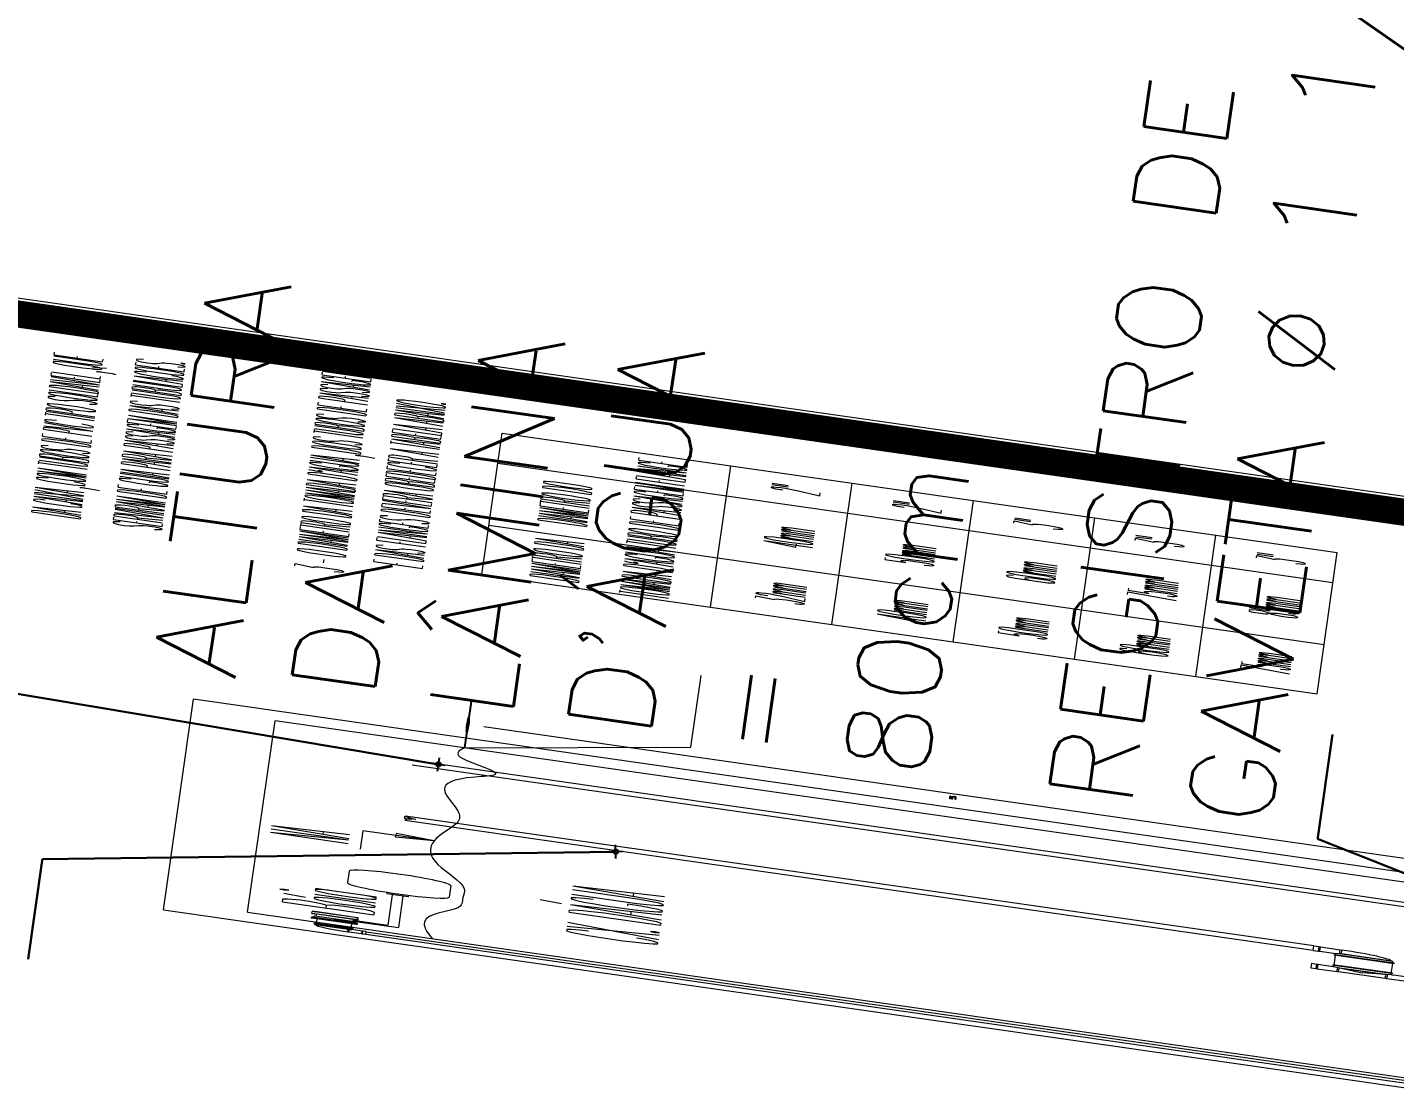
# Model space of a CAD drawing. Header units: millimetres. Extents: x -361192058 to 101130107379, y -14071650034 to 19218552450.
# Drawn here: x -137894.2 to -137594.1, y 42337.9 to 42570.2 of the extents above; entities that cross this region are included whole.
import ezdxf
from ezdxf.enums import TextEntityAlignment as Align

# ---------------------------------------------------------------- set-up
doc = ezdxf.new("R2010")
doc.units = ezdxf.units.MM
doc.header["$LTSCALE"] = 0.5
for name, color, linetype in [('02', 2, 'Continuous'), ('APBAN', 4, 'Continuous'), ('COTAS', 7, 'Continuous'), ('parede', 2, 'Continuous'), ('TEXT02', 3, 'Continuous'), ('tubulação esg', 4, 'Continuous'), ('TXT_0', 7, 'Continuous'), ('TXT_2', 6, 'Continuous')]:
    doc.layers.add(name, color=color, linetype=linetype)
doc.styles.add('ADITIVOCAD', font='ROMANS.shx')
doc.styles.add('COTAS', font='romans.shx')
doc.styles.add('R80', font='simplex.shx', dxfattribs={"height": 0.2})
doc.styles.add('ROMANS', font='romans', dxfattribs={"height": 0.1})
doc.styles.get("Standard").update_dxf_attribs({"font": 'txt.shx', "height": 0.12})
doc.dimstyles.new('COTAS', dxfattribs={"dimtxt": 0.08, "dimasz": 0.06, "dimexe": 0.18, "dimexo": 0.0625, "dimgap": 0.05, "dimtad": 1, "dimdec": 4, "dimzin": 4, "dimdsep": 46, "dimtxsty": 'R80', "dimblk1": 'DOT', "dimblk2": 'DOT', "dimsah": 1, "dimcen": 0.09, "dimse1": 1, "dimse2": 1, "dimclrt": 150, "dimadec": 0, "dimazin": 0, "dimtfac": 1, "dimtdec": 4, "dimtmove": 2, "dimatfit": 3, "dimldrblk": 'DOT', "dimfxl": 0, "dimtolj": 1, "dimtzin": 0, "dimarcsym": 0})

# ---------------------------------------------------------------- blocks, each defined once
blk = doc.blocks.new('_Dot')
at = {"color": 0, "lineweight": -2}
blk.add_line((-0.5, 0), (-1, 0), dxfattribs=at)
at = {"color": 0, "const_width": 0.5}
blk.add_lwpolyline([(-0.25, 0, 1), (0.25, 0, 1)], format="xyb", close=True, dxfattribs=at)
blk = doc.blocks.new('DOT')
for p, q in [((0, -1.5), (0, 1.5)), ((1.5, 0), (-1.5, 0))]:
    blk.add_line(p, q)
blk.add_circle((0, 0), 0.5)
blk = doc.blocks.new('BOLA')
for p, q in [((0, -1.435), (0, 1.435)), ((-1.435, 0), (1.435, 0))]:
    blk.add_line(p, q)
blk.add_circle((0, 0), 0.452)
blk = doc.blocks.new('APROVADO QUADRA 21.2 MBVII')
at = {"layer": '02', "color": 4, "lineweight": 18}
for p, q in [((4272.5991, 2477.5429), (4274.1607, 2476.7155)), ((4274.1607, 2476.7155), (4277.6492, 2476.7155))]:
    blk.add_line(p, q, dxfattribs=at)
at = {"layer": '02', "color": 7, "lineweight": 18}
blk.add_line((4273.7256, 2473.9785), (4273.7256, 2477.4829), dxfattribs=at)
at = {"layer": '02', "lineweight": 18}
blk.add_lwpolyline([(4229.7208, 2438.8395), (4290.9208, 2438.8395), (4290.9208, 2483.3895), (4229.7208, 2483.3895)], close=True, dxfattribs=at)
at = {"layer": '02', "lineweight": 18, "const_width": 0.1}
blk.add_lwpolyline([(4230.4708, 2439.5895), (4290.1708, 2439.5895), (4290.1708, 2482.6395), (4230.4708, 2482.6395)], close=True, dxfattribs=at)
at = {"layer": 'COTAS', "lineweight": 18}
for p, q in [((4267.9733, 2477.8715), (4267.0717, 2477.8715)), ((4267.973, 2477.6049), (4267.9733, 2477.8715)), ((4267.8839, 2477.7483), (4267.9732, 2477.7481)), ((4267.973, 2477.6049), (4267.8839, 2477.7483)), ((4268.0621, 2477.7483), (4267.9728, 2477.7481)), ((4267.973, 2477.6049), (4268.0621, 2477.7483))]:
    blk.add_line(p, q, dxfattribs=at)
blk.add_open_spline([(4272.5991, 2477.5429), (4272.4235, 2477.5618), (4272.0615, 2477.6007), (4271.6268, 2477.3502), (4270.8593, 2477.6742), (4270.0402, 2477.554), (4269.0739, 2477.5098), (4268.1383, 2477.6127), (4267.0535, 2477.6407), (4266.094, 2477.4541), (4265.4362, 2477.4767), (4264.9619, 2477.4603), (4264.2579, 2477.637), (4263.7201, 2477.5935), (4263.3177, 2477.561)], degree=3, knots=[0, 0, 0, 0, 0.524106, 1.079856, 1.342524, 2.93107, 3.472606, 4.25026, 5.747679, 6.709959, 7.160989, 7.720557, 8.12396, 9.322028, 9.322028, 9.322028, 9.322028], dxfattribs=at)
at = {"layer": 'parede', "color": 7, "lineweight": 18}
for p, q in [((4262.8536, 2478.5592), (4273.0632, 2478.5592)), ((4262.8536, 2478.5592), (4262.8536, 2466.0319)), ((4273.0632, 2470.2059), (4273.0632, 2478.5592)), ((4263.3177, 2478.2498), (4263.3177, 2473.9185)), ((4263.3177, 2478.2498), (4272.5991, 2478.2498)), ((4272.5991, 2473.9185), (4272.5991, 2478.2498))]:
    blk.add_line(p, q, dxfattribs=at)
at = {"layer": 'tubulação esg', "lineweight": 18}
for p, q in [((4263.1936, 2477.9985), (4263.1897, 2477.9947)), ((4263.1897, 2477.9947), (4263.1897, 2477.873)), ((4263.1936, 2477.8691), (4263.1936, 2477.9985)), ((4263.2411, 2477.9985), (4263.1936, 2477.9985)), ((4263.2443, 2478.0017), (4263.2411, 2477.9985)), ((4263.2411, 2477.8602), (4263.2411, 2477.9985)), ((4263.2443, 2477.8571), (4263.2443, 2478.0017)), ((4263.257, 2478.0017), (4263.2443, 2478.0017)), ((4263.257, 2477.8571), (4263.257, 2478.0017)), ((4263.257, 2477.9918), (4263.4823, 2477.9918)), ((4263.4823, 2477.8524), (4263.4823, 2478.0039)), ((4263.4823, 2478.0039), (4263.4857, 2478.0039)), ((4263.4892, 2478.0073), (4263.4892, 2478.0108)), ((4263.4892, 2477.8524), (4263.4892, 2478.0039)), ((4263.4926, 2478.0142), (4263.5201, 2478.0142)), ((4263.4926, 2478.0108), (4263.4926, 2477.8455)), ((4263.5201, 2477.8455), (4263.5201, 2478.0108)), ((4263.5235, 2478.0073), (4263.5235, 2478.0108)), ((4263.5235, 2477.8524), (4263.5235, 2478.0039)), ((4263.527, 2478.0039), (4263.5785, 2478.0039)), ((4263.5802, 2477.8541), (4263.5802, 2478.0022)), ((4263.5802, 2477.9969), (4263.6913, 2477.9969)), ((4263.6913, 2478.0039), (4263.6947, 2478.0039)), ((4263.6913, 2477.8524), (4263.6913, 2478.0039)), ((4263.6982, 2478.0073), (4263.6982, 2478.0108)), ((4263.6982, 2477.8524), (4263.6982, 2478.0039)), ((4263.7016, 2478.0142), (4263.7955, 2478.0142)), ((4263.7989, 2478.0073), (4263.7989, 2478.0108)), ((4263.7989, 2477.8524), (4263.7989, 2478.0039)), ((4263.8058, 2478.0039), (4263.8024, 2478.0039)), ((4263.8058, 2477.8524), (4263.8058, 2478.0039)), ((4263.5675, 2477.9281), (4263.5737, 2477.9281)), ((4263.5675, 2477.8483), (4263.5675, 2477.9281)), ((4263.5737, 2477.8483), (4263.5737, 2477.9281)), ((4263.0642, 2477.8691), (4263.068, 2477.873)), ((4263.0642, 2477.8216), (4263.0642, 2477.8691)), ((4263.0642, 2477.8691), (4263.1936, 2477.8691)), ((4263.068, 2477.873), (4263.1897, 2477.873)), ((4263.1897, 2477.873), (4263.1936, 2477.8691)), ((4263.1936, 2477.8691), (4263.2024, 2477.8602)), ((4265.9615, 2477.9), (4265.4014, 2477.9)), ((4263.061, 2477.8184), (4263.0642, 2477.8216)), ((4263.061, 2477.8057), (4263.061, 2477.8184)), ((4263.061, 2477.8184), (4263.2056, 2477.8184)), ((4263.0642, 2477.8216), (4263.2024, 2477.8216)), ((4263.2024, 2477.8216), (4263.2024, 2477.8602)), ((4263.2411, 2477.8602), (4263.2024, 2477.8602)), ((4263.2056, 2477.8184), (4263.2024, 2477.8216)), ((4263.2056, 2477.8057), (4263.2056, 2477.8184)), ((4263.2443, 2477.8571), (4263.2411, 2477.8602)), ((4263.257, 2477.8571), (4263.2443, 2477.8571)), ((4263.257, 2477.8623), (4263.4823, 2477.8623)), ((4263.4823, 2477.8524), (4263.4857, 2477.8524)), ((4263.4892, 2477.8455), (4263.4892, 2477.8489)), ((4263.4926, 2477.8421), (4263.5201, 2477.8421)), ((4263.5235, 2477.8455), (4263.5235, 2477.8489)), ((4263.527, 2477.8524), (4263.5675, 2477.8524)), ((4263.5675, 2477.8483), (4263.5737, 2477.8483)), ((4263.5737, 2477.8524), (4263.5785, 2477.8524)), ((4263.5802, 2477.8594), (4263.6913, 2477.8594)), ((4263.6168, 2477.8594), (4263.6168, 2477.6905)), ((4263.6572, 2477.8594), (4263.6572, 2477.7309)), ((4263.6913, 2477.8524), (4263.6947, 2477.8524)), ((4263.6982, 2477.8455), (4263.6982, 2477.8489)), ((4263.7016, 2477.8421), (4263.7955, 2477.8421)), ((4263.7989, 2477.8455), (4263.7989, 2477.8489)), ((4263.8058, 2477.8524), (4263.8024, 2477.8524)), ((4263.061, 2477.8057), (4263.2056, 2477.8057)), ((4263.0727, 2477.8057), (4263.0727, 2472.0661)), ((4263.1939, 2477.8057), (4263.1939, 2472.0661)), ((4265.1332, 2477.7309), (4263.6572, 2477.7309)), ((4265.2164, 2477.751), (4265.1332, 2477.751)), ((4265.1332, 2477.6703), (4265.1332, 2477.751)), ((4268.7431, 2474.333), (4268.7431, 2477.7226)), ((4268.9574, 2474.333), (4268.9574, 2477.7226)), ((4271.436, 2477.7251), (4271.4351, 2472.366)), ((4271.6388, 2472.366), (4271.6388, 2477.7251)), ((4265.1332, 2477.6905), (4263.6168, 2477.6905)), ((4265.2164, 2477.6703), (4265.1332, 2477.6703)), ((4265.9615, 2477.5213), (4265.4014, 2477.5213)), ((4267.8951, 2474.333), (4267.8951, 2474.3134)), ((4268.1183, 2474.333), (4267.8951, 2474.333)), ((4268.1183, 2474.333), (4268.1183, 2474.3134)), ((4268.7386, 2474.333), (4268.9618, 2474.333)), ((4268.7386, 2474.333), (4268.7386, 2474.3134)), ((4268.9618, 2474.333), (4268.9618, 2474.3134)), ((4267.8951, 2474.3134), (4267.9, 2474.3085)), ((4268.1183, 2474.3134), (4267.8951, 2474.3134)), ((4267.9, 2474.3085), (4267.9, 2474.2351)), ((4268.1134, 2474.3085), (4267.9, 2474.3085)), ((4268.1183, 2474.3134), (4268.1134, 2474.3085)), ((4268.1134, 2474.3085), (4268.1134, 2474.2586)), ((4268.7386, 2474.3134), (4268.9618, 2474.3134)), ((4268.7386, 2474.3134), (4268.7435, 2474.3085)), ((4268.7435, 2474.3085), (4268.9569, 2474.3085)), ((4268.7435, 2474.3085), (4268.7435, 2474.2488)), ((4268.9618, 2474.3134), (4268.9569, 2474.3085)), ((4268.9569, 2474.3085), (4268.9569, 2474.2351)), ((4267.9, 2474.2351), (4267.906, 2474.2292)), ((4267.9, 2474.2351), (4268.0067, 2474.2351)), ((4267.9059, 2474.2292), (4267.9059, 2474.055)), ((4267.906, 2474.2292), (4268.0067, 2474.2292)), ((4268.1134, 2474.2488), (4268.0067, 2474.1421)), ((4268.0997, 2474.2351), (4268.0067, 2474.2351)), ((4268.0938, 2474.2292), (4268.0067, 2474.2292)), ((4268.0938, 2474.2292), (4268.0938, 2474.0551)), ((4268.0997, 2474.2351), (4268.0997, 2474.0491)), ((4268.1732, 2474.2488), (4268.1232, 2474.2488)), ((4268.1781, 2474.2537), (4268.1732, 2474.2488)), ((4268.1732, 2474.0354), (4268.1732, 2474.2488)), ((4268.1732, 2474.2488), (4268.6593, 2474.2488)), ((4268.1976, 2474.2537), (4268.1781, 2474.2537)), ((4268.1781, 2474.0305), (4268.1781, 2474.2537)), ((4268.1976, 2474.0305), (4268.1976, 2474.2537)), ((4268.6593, 2474.0305), (4268.6593, 2474.2537)), ((4268.6593, 2474.2537), (4268.6789, 2474.2537)), ((4268.6789, 2474.0305), (4268.6789, 2474.2537)), ((4268.6789, 2474.2537), (4268.6838, 2474.2488)), ((4268.6838, 2474.0354), (4268.6838, 2474.2488)), ((4268.6838, 2474.2488), (4268.7435, 2474.2488)), ((4268.7572, 2474.2351), (4268.7435, 2474.2488)), ((4268.7572, 2474.2351), (4268.9569, 2474.2351)), ((4268.7572, 2474.0354), (4268.7572, 2474.2351)), ((4268.7632, 2474.2292), (4268.7572, 2474.2351)), ((4268.951, 2474.2292), (4268.7632, 2474.2292)), ((4268.7632, 2474.0413), (4268.7632, 2474.2292)), ((4268.9569, 2474.2351), (4268.951, 2474.2292)), ((4268.1134, 2474.0354), (4268.0067, 2474.1421)), ((4267.9, 2474.0491), (4267.906, 2474.0551)), ((4267.9, 2473.9757), (4267.9, 2474.0491)), ((4267.9, 2474.0491), (4268.0067, 2474.0491)), ((4267.906, 2474.0551), (4268.0067, 2474.0551)), ((4268.0938, 2474.0551), (4268.0067, 2474.0551)), ((4268.0997, 2474.0491), (4268.0067, 2474.0491)), ((4268.1134, 2473.9757), (4268.1134, 2474.0256)), ((4268.1732, 2474.0354), (4268.1232, 2474.0354)), ((4268.1781, 2474.0305), (4268.1732, 2474.0354)), ((4268.1732, 2474.0354), (4268.6593, 2474.0354)), ((4268.1976, 2474.0305), (4268.1781, 2474.0305)), ((4268.6593, 2474.0305), (4268.6789, 2474.0305)), ((4268.6789, 2474.0305), (4268.6838, 2474.0354)), ((4268.6838, 2474.0354), (4268.7572, 2474.0354)), ((4268.7572, 2474.0354), (4268.7632, 2474.0413))]:
    blk.add_line(p, q, dxfattribs=at)
for centre, radius, start, end in [((4263.1929, 2477.8698), 0.125, 91.4733, 178.5267), ((4263.4857, 2478.0073), 0.00344, 270, 0), ((4263.4926, 2478.0108), 0.00344, 90, 180), ((4263.5201, 2478.0108), 0.00344, 0, 90), ((4263.527, 2478.0073), 0.00344, 180, 270), ((4263.5785, 2478.0022), 0.00172, 0, 90), ((4263.6947, 2478.0073), 0.00344, 270, 0), ((4263.7016, 2478.0108), 0.00344, 90, 180), ((4263.7955, 2478.0108), 0.00344, 0, 90), ((4263.8024, 2478.0073), 0.00344, 180, 270), ((4265.4014, 2477.7107), 0.1894, 90, 270), ((4265.9615, 2477.7107), 0.1894, 270, 90), ((4263.4857, 2477.8489), 0.00344, 0, 90), ((4263.4926, 2477.8455), 0.00344, 180, 270), ((4263.5201, 2477.8455), 0.00344, 270, 0), ((4263.527, 2477.8489), 0.00344, 90, 180), ((4263.5785, 2477.8541), 0.00172, 270, 0), ((4263.6947, 2477.8489), 0.00344, 0, 90), ((4263.7016, 2477.8455), 0.00344, 180, 270), ((4263.7955, 2477.8455), 0.00344, 270, 0), ((4263.8024, 2477.8489), 0.00344, 90, 180), ((4268.1232, 2474.2586), 0.00979, 180, 270), ((4268.7582, 2474.2341), 0.1928, 271.4733, 358.5267), ((4268.1232, 2474.0256), 0.00979, 90, 180)]:
    blk.add_arc(centre, radius, start, end, dxfattribs=at)
for points in [[(4268.9372, 2477.7265), (4268.8661, 2477.6855), (4268.8172, 2477.7171), (4268.7431, 2477.7226)], [(4268.8438, 2477.698), (4268.8862, 2477.7257), (4268.9574, 2477.7226)]]:
    blk.add_spline(points, degree=3, dxfattribs=at)
at = {"layer": 'TXT_2', "lineweight": 18}
for p, q in [((4280.9514, 2477.5701), (4280.9514, 2474.4531)), ((4280.9514, 2477.5701), (4287.8043, 2477.5701)), ((4283.3468, 2477.5701), (4283.3468, 2476.7165)), ((4286.3463, 2477.5701), (4286.3463, 2476.7165)), ((4287.8043, 2477.5701), (4287.8043, 2474.4531)), ((4280.9514, 2476.7165), (4287.8043, 2476.7165)), ((4283.3468, 2476.7165), (4283.3468, 2474.4531)), ((4286.3463, 2476.7165), (4286.3463, 2474.4531)), ((4280.9514, 2476.2638), (4287.8043, 2476.2638)), ((4280.9514, 2475.8111), (4287.8043, 2475.8111)), ((4280.9514, 2475.3584), (4287.8043, 2475.3584)), ((4280.9514, 2474.9057), (4287.8043, 2474.9057)), ((4280.9514, 2474.4531), (4287.8043, 2474.4531))]:
    blk.add_line(p, q, dxfattribs=at)
at = {"layer": '02', "color": 7, "lineweight": 18, "xscale": 0.06, "yscale": 0.06, "zscale": 0.06, "rotation": 90}
blk.add_blockref('BOLA', (4273.7256, 2477.5429), dxfattribs=at)
at = {"lineweight": 18, "insert": (4126.2855, 2620.7575), "char_height": 23.07542, "attachment_point": 1}
blk.add_mtext_dynamic_manual_height_columns('\\pt207.67878;QUADRA 21.2 - MBVII', width=240.627343, gutter_width=0.6, heights=[0], dxfattribs=at)
at = {"color": 0, "lineweight": 13, "flags": 8}
for p in [(4700.7247, 2280.1125), (4699.5738, 2277.8964), (4702.3546, 2276.195), (4703.6722, 2274.085), (4699.8445, 2272.2194), (4703.0488, 2270.137), (4703.0877, 2267.9803), (4700.6523, 2261.5216), (4700.7007, 2257.1593)]:
    blk.add_attdef('NIVEL', p, '', height=0.075, dxfattribs=at)
for rotation, width, p in [(90, 0.8, (4700.8205, 2275.7521)), (270, 0.6, (4703.8437, 2274.9021)), (90, 0.8, (4701.5575, 2268.5021)), (180, 0.6, (4651.1817, 2236.1931))]:
    blk.add_attdef('$PORTA', text='', height=0.09, rotation=rotation, dxfattribs=dict(at, width=width)).set_placement(p, align=Align.MIDDLE)
for p in [(4654.176, 2240.463), (4648.499, 2240.1923), (4637.8012, 2239.3845), (4633.4388, 2239.3361), (4656.3921, 2239.3121), (4652.4746, 2237.6822), (4646.4166, 2236.988), (4644.2598, 2236.9491), (4650.3646, 2236.3646)]:
    blk.add_attdef('NIVEL', p, '', height=0.075, rotation=270, dxfattribs=at)
at = {"color": 0, "lineweight": 13, "width": 0.8, "flags": 8}
for p in [(4652.0317, 2239.2163), (4644.7817, 2238.4793)]:
    blk.add_attdef('$PORTA', text='', height=0.09, dxfattribs=at).set_placement(p, align=Align.MIDDLE)
at = {"layer": '02', "color": 3, "lineweight": 18, "insert": (4273.5656, 2475.7307), "char_height": 0.12, "attachment_point": 5, "rotation": 90}
blk.add_mtext('\\A1;0,80', dxfattribs=at)
at = {"layer": 'APBAN', "lineweight": 18, "insert": (4274.2125, 2477.2827), "char_height": 0.309381, "width": 4.370666, "attachment_point": 4, "style": 'COTAS'}
blk.add_mtext("ALTURA DA LÂMINA D'ÁGUA = 80cm", dxfattribs=at)
at = {"layer": 'APBAN', "lineweight": 18, "insert": (4274.1787, 2474.9189), "char_height": 0.309381, "attachment_point": 4, "style": 'COTAS'}
blk.add_mtext('REGISTRO DE\\PGAVETA %%C 1 1/2"', dxfattribs=at)
at = {"layer": 'TEXT02', "lineweight": 18, "style": 'ROMANS'}
for s, height, p in [('NA', 0.28927, (4267.2223, 2478.2076)), ('CX. DÁGUA', 0.34032, (4264.4696, 2477.0738))]:
    blk.add_text(s, height=height, dxfattribs=at).set_placement(p, align=Align.TOP_LEFT)
blk.add_text('Bóia', height=0.34032, dxfattribs=at).set_placement((4263.998, 2477.7872))
at = {"layer": 'TXT_0', "lineweight": 18, "style": 'ADITIVOCAD'}
for s, height, p in [('DA CAIXA ,COM TUBOS DE PVC TIPO SOLDAVEL ,QUE', 0.181074, (4280.8269, 2479.0681)), ('SERVIRAM DE GUIA PARA PASSAGEM DAS TUBULACOES.', 0.181074, (4280.8269, 2478.7647)), ('3 - O DIAMETRO DA TOMADA D`AGUA ,DOS TUBOS DE PASSAGEM', 0.181074, (4280.0448, 2478.077)), ('E DAS FLANGES DEVERA OBEDECER A TABELA ABAIXO.', 0.181074, (4280.7922, 2477.7906)), ('DIAMETRO DA', 0.181074, (4281.1916, 2477.212)), ('DIAMETRO DO', 0.181074, (4283.8949, 2477.212)), ('TOMADA D`AGUA', 0.181074, (4281.023, 2476.8749)), ('TUBO DE PASSAGEM', 0.181074, (4283.4372, 2476.8749)), ('FLANGE', 0.18107, (4286.4993, 2476.8749)), ('32mm', 0.18107, (4281.6479, 2476.3753)), ('40mm', 0.18107, (4284.3557, 2476.3753)), ('2"', 0.18107, (4286.9594, 2476.3753)), ('40mm', 0.18107, (4281.6479, 2475.9226)), ('50mm', 0.18107, (4284.3557, 2475.9226)), ('2"', 0.18107, (4286.9594, 2475.9226)), ('50mm', 0.18107, (4281.6479, 2475.4699)), ('60mm', 0.18107, (4284.3557, 2475.4699)), ('3"', 0.18107, (4286.9594, 2475.4699)), ('60mm', 0.18107, (4281.6479, 2475.0172)), ('75mm', 0.18107, (4284.3557, 2475.0172)), ('3"', 0.18107, (4286.9594, 2475.0172)), ('75mm', 0.18107, (4281.6479, 2474.5645)), ('85mm', 0.18107, (4284.3557, 2474.5645)), ('3"', 0.18107, (4286.9594, 2474.5645))]:
    blk.add_text(s, height=height, dxfattribs=at).set_placement(p)
at = {"layer": 'APBAN', "lineweight": 18}
blk.add_leader([(4271.6388, 2477.6291), (4272.1728, 2479.3751)], dimstyle='COTAS', override={"dimldrblk": 'DOT'}, dxfattribs=at)
at = {"layer": 'APBAN', "lineweight": 18, "annotation_type": 0, "has_hookline": 1}
for points, hookline_direction, text_width in [([(4268.6921, 2476.9353), (4264.4408, 2479.0283), (4264.3808, 2479.0283)], 1, 3.963), ([(4270.5365, 2473.2436), (4274.0687, 2474.3754), (4274.1287, 2474.3754)], 0, 4.1693)]:
    blk.add_leader(points, dimstyle='COTAS', override={"dimldrblk": 'DOT'}, dxfattribs=dict(at, hookline_direction=hookline_direction, text_width=text_width))

msp = doc.modelspace()

# ---------------------------------------------------------------- block references
at = {"layer": '02', "color": 0, "lineweight": 30, "xscale": -4.574818403918471, "yscale": -59.40450511825884, "zscale": 4.574818403918471, "rotation": 261.8606972171988}
msp.add_blockref('APROVADO QUADRA 21.2 MBVII', (5129.041, 2225.201), dxfattribs=at)

doc.saveas('drawing.dxf')
